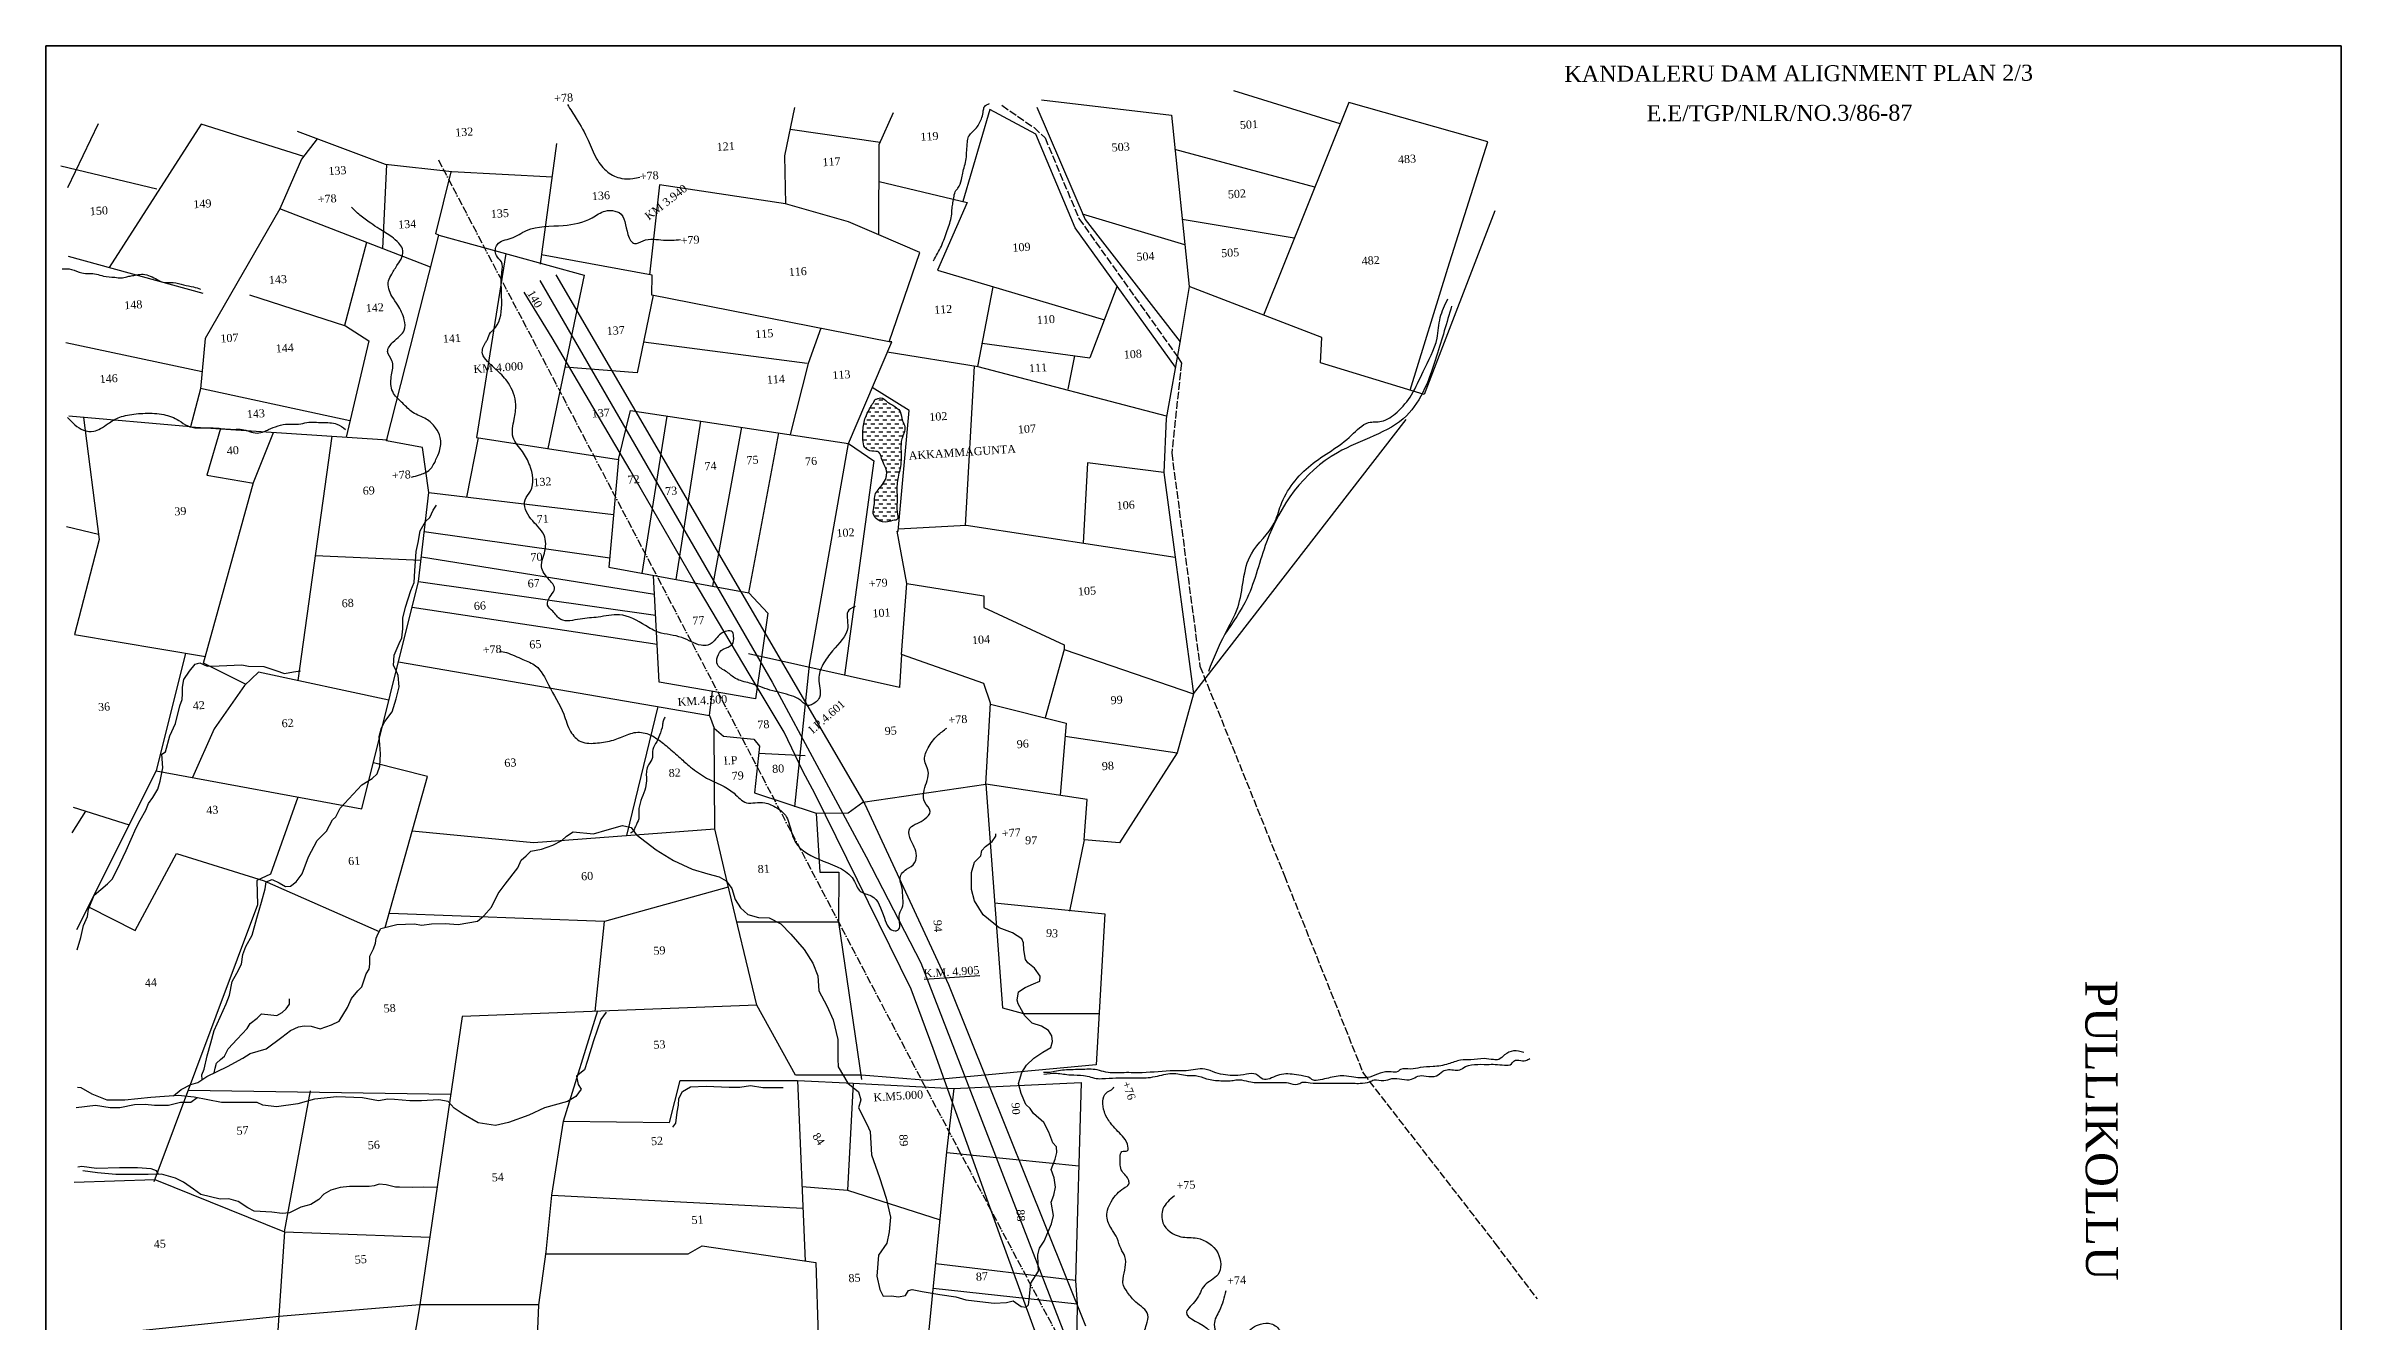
# Model space of a CAD drawing. Header units: millimetres. Extents: x 15 to 732, y 19 to 928.
# Drawn here: x 15 to 732, y 530 to 928 of the extents above; entities that cross this region are included whole.
import ezdxf

# ---------------------------------------------------------------- set-up
doc = ezdxf.new("R2010")
doc.units = ezdxf.units.MM
doc.header["$MEASUREMENT"] = 0
doc.linetypes.add('ACAD_ISO02W100', pattern=[15, 12, -3])
doc.linetypes.add('ACAD_ISO11W100', pattern=[33, 12, -3, 12, -3, 0, -3])
for name, color, linetype in [('CARTTRACK', 30, 'ACAD_ISO02W100'), ('contour', 31, 'Continuous'), ('NALA', 4, 'Continuous'), ('SURVEY_BND', 7, 'Continuous'), ('SURVEY_NO', 7, 'Continuous'), ('WATER_BODY', 4, 'Continuous')]:
    doc.layers.add(name, color=color, linetype=linetype)
doc.layers.add('ROAD', color=1, linetype='Continuous', lineweight=25)
doc.layers.add('VILL_UNIT_AREA', color=3, linetype='ACAD_ISO11W100', lineweight=25)
doc.styles.get("Standard").update_dxf_attribs({"font": 'times.ttf', "height": 1.3})

msp = doc.modelspace()

# ---------------------------------------------------------------- hatches: boundary and pattern name
at = {"layer": 'WATER_BODY', "ltscale": 0.2}
h = msp.add_hatch(dxfattribs=at)
h.set_pattern_fill('DASH', color=256, scale=10, style=0)
edge = h.paths.add_edge_path()
edge.add_spline(control_points=[(273.88, 817.55), (273.25, 816.59), (272.1, 814.82), (270.54, 811.66), (269.95, 808.28), (269.97, 805.19), (270.26, 802.35), (272.64, 801.23), (275.31, 801.61), (275.92, 798.3), (277.68, 795.96), (277.36, 792.54), (275.43, 790.24), (273.28, 787.75), (273.88, 784.59), (272.75, 781.96), (274.73, 779.55), (277.5, 779.03), (279.27, 779.87), (281.33, 779.98), (280.42, 782.98), (280.86, 785.83), (280.46, 790.01), (281.04, 793.69), (282.11, 797.71), (281.88, 801.35), (281.9, 805.51), (283.77, 808.53), (282.01, 811.18), (282.11, 814.06), (279.66, 815.69), (277.54, 816.75), (276.14, 818.37), (274.69, 817.94), (274.15, 817.68), (273.88, 817.55)], knot_values=[0, 0, 0, 0, 3.428724, 6.322668, 10.539441, 13.452804, 15.85535, 18.359196, 20.545137, 22.657596, 26.80545, 29.559489, 32.032949, 35.818798, 38.618056, 41.205584, 43.66534, 46.764924, 48.872378, 49.707347, 52.215554, 55.187183, 59.441091, 64.261879, 66.410759, 71.855791, 75.035022, 78.966082, 80.972717, 83.954953, 86.926861, 88.893014, 91.402629, 92.262107, 93.195982, 93.195982, 93.195982, 93.195982], degree=3, periodic=0)

# ---------------------------------------------------------------- linework, layer by layer
at = {"lineweight": 35, "ltscale": 0.2}
msp.add_lwpolyline([(14.8, 928.11), (731.79, 928.11), (731.79, 21.09), (14.8, 21.09)], close=True, dxfattribs=at)
at = {"layer": 'CARTTRACK', "ltscale": 0.2}
for p, q in [((313.44, 909.54), (323.47, 902.57)), ((323.47, 902.57), (326.91, 899.36)), ((326.91, 899.36), (337.49, 874.18)), ((337.49, 874.18), (368.42, 830.8)), ((369.53, 828.99), (366.49, 800.83)), ((368.42, 830.8), (369.53, 828.99)), ((366.49, 800.83), (375.28, 734.27)), ((375.28, 734.27), (401.68, 668.75)), ((401.68, 668.75), (426.35, 606.92)), ((426.35, 606.92), (467.44, 553.97)), ((467.44, 553.97), (480.62, 536.48))]:
    msp.add_line(p, q, dxfattribs=at)
at = {"layer": 'contour', "ltscale": 0.2}
msp.add_lwpolyline([(54.66, 599.96), (57.02, 601.98), (60.06, 603.47), (62.27, 604.18), (65.06, 606.01), (71.5, 609.16), (76.33, 611.73), (78.62, 613.15), (83.58, 614.65), (88.55, 618.29), (91.22, 620.37), (93.72, 621.49), (95.47, 621.87), (97.64, 621.7), (100.47, 620.95), (103.97, 622.16), (106.38, 623.32), (109.05, 627.53), (110.23, 630.41), (112.22, 632.79), (113.47, 633.99), (114.85, 638.05), (115.81, 639.51), (115.98, 641.17), (115.98, 643.63), (117.18, 645.87), (117.81, 647.64), (118.02, 649.22), (118.56, 650.72), (119.44, 652.22), (124.48, 653.55), (129.81, 653.71), (132.27, 653.3), (135.27, 653.71), (139.56, 653.8), (143.56, 653.51), (149.67, 654.56), (151.58, 656.19), (154.04, 658.89), (156.04, 663.22), (158.29, 666.13), (162.18, 671.25), (163.28, 673.65), (164.8, 675.01), (166.26, 676.42), (169.61, 677.1), (173.17, 678.3), (175.99, 679.82), (177.45, 681.12), (179.49, 682.43), (185.84, 681.87), (190.13, 683.08), (194.89, 684.49), (197.61, 683.81), (199.18, 681.61), (205.4, 676.86), (210.86, 673.49), (216.72, 670.78), (221.53, 669.32), (225.09, 668.43), (227.34, 667.12), (229.12, 664.72), (230.16, 661.38), (231.74, 658.77), (234.09, 656.63), (237.39, 655.69), (240.79, 655.59), (244.4, 653.71), (247.48, 650.52), (251.72, 645.72), (254.34, 641.45), (255.96, 637.48), (256.23, 632.78), (258.79, 628.08), (260.78, 623.77), (262.14, 617.6), (262.14, 611.49), (262.29, 608.99), (265.28, 603.95), (268.63, 601.18), (269.36, 598.72), (268.63, 596.21), (271.28, 591.09), (272.3, 588.78), (272.67, 581.5), (275.25, 574.49), (277.28, 567.94), (278.67, 562.03), (278.21, 557.42), (277.53, 553.94), (274.85, 550.2), (274.39, 543.61), (275.26, 539.42), (276.33, 537.39), (278.92, 537.45), (281.1, 537.14), (283.29, 537.6), (284.25, 539.17), (285.42, 539.42), (288.57, 538.81), (294.1, 537.9), (299.08, 537.19), (302.18, 536.23), (306.6, 535.72), (311.02, 535.16), (314.93, 535.37), (317.01, 535.87), (319.45, 534.15), (321.07, 533.95), (321.73, 534.6), (321.99, 536.33), (322.44, 541.4), (324.84, 545.18), (324.74, 547.31), (324.64, 550.25), (325.2, 552.38), (326.62, 554.57), (328.96, 559.94), (329.52, 562.56), (328.81, 566.77), (329.67, 568.9), (330.23, 571.38), (329.72, 574.38), (328.86, 576.91), (330.08, 580.15), (330.64, 582.28), (330.54, 584), (329.37, 585.32), (328.1, 588.62), (326.58, 591.61), (323.33, 594.4), (322.31, 596.05), (320.88, 597.22), (319.46, 600.67), (318.6, 603.87), (319.67, 607.31), (321.14, 609.6), (323.38, 611.76), (326.23, 613.64), (328.72, 615.06), (329.22, 616.98), (329.02, 618.71), (328, 620.38), (325.82, 621.7), (322.93, 622.67), (320.64, 624.95), (318.5, 628.74), (318.25, 629.85), (318.6, 632.49), (320.74, 633.81), (323.28, 634.98), (325.31, 635.84), (325.41, 637.41), (323.63, 639.9), (321.55, 641.57), (320.79, 642.53), (320.28, 645.63), (320.23, 647.79), (319.62, 649.06), (316.78, 650.89), (312.61, 652.46), (307.63, 656.52), (304.93, 660.96), (303.92, 664.41), (303.97, 669.79), (304.93, 673.03), (306.87, 674.94), (307.17, 676.66), (308.34, 677.93), (310.42, 679.5), (311.54, 681.12), (311.59, 681.89)], dxfattribs=at)
for points in [[(177.72, 909.8), (180.48, 905.37), (184.21, 898.63), (186.84, 892.86), (190.31, 888.69), (194.67, 886.7), (198.14, 886.64), (200.39, 887.09)], [(129.03, 793.35), (131.46, 794.02), (134.73, 795.7), (136.66, 798.8), (137.75, 801.49), (138.01, 805.68), (136.49, 808.78), (133.64, 811.46), (129.45, 813.56), (126.26, 816.41), (123.74, 819.01), (122.73, 821.19), (122.9, 825.86), (122.9, 829.71), (121.55, 832.56), (123.23, 835.5), (125.41, 837.51), (126.76, 839.27), (126.76, 842.46), (124.74, 847.07), (122.9, 849.84), (121.85, 854.66), (122.89, 856.8), (124.65, 859.79), (126.02, 862.04), (126.18, 864.72), (125.01, 866.44), (122.83, 868.43), (118.96, 870.9), (116.26, 872.72), (112.87, 875.19), (110.27, 877.72)], [(267.58, 752.89), (265.27, 751.22), (265.1, 749.48), (265.27, 746.35), (260.56, 739.09), (257.54, 734.75), (256.21, 730.28), (256.57, 727.39), (256.45, 724.49), (253.92, 722.2), (253.19, 721.96), (250.29, 723.77), (247.76, 724.98), (244.5, 725.94), (241, 726.79), (234.6, 728.96), (230.25, 730.4), (227.48, 732.45), (224.58, 734.75), (224.58, 737.16), (226.39, 739.57), (229.17, 741.02), (229.65, 743.67), (229.17, 745), (227.48, 745.24), (224.1, 742.83), (221.56, 740.78), (219.51, 740.78), (216.46, 741.85), (213.47, 743.19), (206.11, 744.88), (202.09, 746.93), (194, 750.31), (187.36, 749.59), (181.68, 748.98), (175.65, 748.86), (173.11, 751.4), (171.54, 753.33), (172.63, 756.46), (173.72, 758.39), (171.66, 761.65), (169.61, 765.87), (170.53, 769.57), (170.41, 775.24), (166.31, 780.31), (164.5, 786.22), (166.19, 788.99), (165.94, 797.07), (163.65, 801.3), (160.75, 805.76), (161.09, 811.41), (161.57, 815.99), (159.28, 822.75), (155.78, 826.61), (152.76, 829.5), (151.19, 831.91), (152.16, 835.41), (152.76, 836.38), (153.73, 838.55), (154.45, 839.27), (157.22, 857.29), (157.1, 860.66), (155.53, 862.59), (155.78, 865.97), (160.12, 868.02), (164.95, 870.43), (176.42, 872), (185.47, 874.41), (189.51, 876.48), (192.53, 876.48), (193.86, 875.99), (196.64, 869.12), (198.69, 866.35), (201.34, 867.19), (207.74, 867.43), (213.05, 867.55)], [(21.56, 811.96), (26.58, 808.01), (29.79, 807.68), (31.85, 808.51), (34.24, 810.07), (37.86, 812.04), (40.25, 812.7), (45.77, 813.28), (51.61, 812.87), (56.31, 811.06), (59.11, 809.33), (65.2, 808.75), (68.91, 808.59), (73.6, 808.26), (76.07, 808.26), (80.77, 807.11), (82.99, 807.6), (84.31, 808.18), (90.47, 809.91), (93.76, 809.91), (96.31, 810.4), (101.17, 810.4), (105.7, 809.91), (108.42, 808.26)], [(156.52, 738.97), (158.68, 738.5), (163.77, 736.34), (167.78, 734.37), (171.79, 728.4), (176.56, 719.21), (178.73, 713.81), (181.91, 710.7), (187.12, 710.25), (192.08, 711.14), (196.41, 712.8), (198.57, 713.49), (203.09, 712.99), (205.38, 711.78), (209.09, 708.96), (212.91, 705.59), (216.21, 702.73), (221.18, 699.3), (229.8, 694.51), (233.68, 691.58), (236.35, 691.58), (239.34, 691.58), (243.16, 689.93), (245.45, 688.15), (247.48, 683.26), (248.88, 679.38), (257.61, 673.34), (267.42, 666.96), (269.14, 663.97), (272.64, 662.45), (276.72, 655.48), (280.09, 651.54), (281.11, 651.92), (281.49, 654.14), (281.49, 656.81), (282.45, 659.36), (282.45, 662.6), (282.13, 665.65), (281.62, 667.68), (282.06, 669.31), (283.65, 670.77), (286.19, 672.8), (286.7, 675.79), (284.67, 680.75), (284.73, 683.61), (287.02, 685.13), (289.37, 686.53), (291.05, 688.86), (289.33, 691.72), (289.01, 694.77), (289.84, 697.82), (290.47, 700.81), (289.27, 705.13), (290.41, 708.76), (293.34, 712.57), (296.21, 714.91)], [(301.62, 465.23), (303.61, 466.23), (307.36, 465.73), (311.79, 464.98), (313.72, 464.92), (315.35, 466.04), (314.29, 467.91), (312.35, 470.03), (310.54, 471.97), (310.98, 472.9), (315.6, 472.9), (319.53, 474.4), (319.09, 476.21), (317.59, 478.14), (318.22, 480.14), (319.65, 480.57), (324.27, 480.57), (326.71, 480.95), (327.39, 483.07), (327.71, 484.81), (331.82, 484.75), (333.45, 481.32), (336.82, 478.89), (344.08, 480.22), (345.21, 482.03), (346.33, 484.9), (348.02, 488.7), (348.7, 491.95), (350.08, 493.32), (350.64, 495.94), (351.63, 500.29), (351.51, 504.4), (351.2, 508.45), (350.82, 512.2), (352.63, 515.63), (353.88, 517.93), (355.45, 521.85), (356.76, 524.03), (357.89, 526.34), (358.63, 528.46), (359.07, 531.51), (355.26, 535.51), (352.71, 538.5), (351.27, 541.55), (351.33, 542.8), (351.84, 549.72), (350.65, 552.15), (349.4, 555.52), (348.03, 557.89), (346.28, 561.69), (346.47, 564.25), (347.59, 566.87), (349.4, 569.36), (351.52, 571.11), (353.08, 572.36), (353.08, 573.48), (350.96, 576.41), (350.39, 578.32), (350.39, 580.75), (350.95, 582.56), (352.58, 582.74), (352.64, 584.86), (351.08, 587.36), (347.39, 591.48), (345.46, 594.97), (346.08, 600.93), (347.64, 601.87), (348.45, 602.74)], [(367.35, 568.71), (363.76, 564.62), (363.76, 560.28), (369.34, 555.95), (374.42, 555.45), (380.87, 550.87), (380.87, 544.06), (376.8, 540.77), (374.07, 536.07), (371.1, 532.35), (378.41, 526.53), (379.05, 512.85), (382.64, 507.03), (382.27, 501.7), (383.26, 495.38), (384.13, 489.69), (384.13, 485.35), (384.75, 481.76), (388.32, 478.91), (390.2, 477.67), (390.58, 474.08), (389.34, 472.72), (386.24, 472.1)], [(383.42, 539.07), (381.42, 532.9), (379.76, 528.47), (382.29, 524.04), (385.94, 524.64), (389.33, 525.6), (391.77, 527.51), (394.2, 528.64), (397.51, 528.73), (400.38, 526.38), (399.86, 521.34), (395.6, 517.34), (392.99, 513.17), (393.17, 510.78), (396.39, 505.48), (399, 501.04), (403, 497.57), (405.7, 495.92), (409.26, 495.65), (411.26, 497.22), (413.35, 498.35), (414.66, 499.83), (416.31, 503.13), (417.27, 504.17), (419.35, 502.61), (419.88, 495.39), (416.92, 492.26), (414.57, 490.35), (417.54, 486.32), (421.55, 482.49), (426.24, 481.8), (429.46, 481.89), (431.55, 482.58), (434.84, 483.81), (437.64, 484.58), (441.99, 484.75), (443.9, 481.02), (438.08, 475.54), (436.37, 473.07), (436.45, 470.2), (437.76, 466.46), (432.99, 461.67), (430.8, 460.2), (428.71, 456.03), (422.88, 450.9), (419.75, 451.16), (417.57, 450.21), (413.9, 449.47), (411.9, 447.38), (405.81, 442.08), (398.5, 437.04), (396.07, 435.73), (393.8, 434.69), (391.19, 431.91), (388.85, 429.82), (385.97, 428.35), (384.58, 427.04), (384.46, 427.44), (382.98, 424.4), (381.15, 420.83), (378.63, 419.01), (374.46, 416.4), (371.06, 415.36), (367.76, 415.01), (363.23, 414.57), (361.49, 414.4), (359.49, 414.66), (358.8, 414.66)]]:
    msp.add_spline(points, degree=3, dxfattribs=at)
at = {"layer": 'NALA', "ltscale": 0.2}
for points in [[(63.67, 605.1), (63.53, 606.53), (64.21, 608.26), (65.14, 612.46), (66.32, 616.54), (67.37, 620.38), (71.15, 628.71), (72.2, 631.43), (73, 635.69), (74.43, 638.29), (75.91, 641.14), (76.35, 644.1), (77.28, 646.68), (79.2, 650.21), (80.69, 655.53), (82.11, 660.54), (83.35, 664.62), (83.66, 666.9), (85.52, 667.57), (87.69, 666.52), (89.61, 665.4), (91.22, 665.53), (93.02, 666.83), (94.81, 669.36), (96.85, 674.62), (99.59, 679.72), (102.5, 682.69), (104.36, 686.21), (105.41, 687.2), (106.71, 689.86), (109.44, 692.83), (113.46, 697.16), (116.76, 699.11), (118.25, 700.59), (119.17, 703.01), (119.36, 706.84), (119.17, 709.81), (118.86, 712.28), (119.67, 715), (120.66, 716.92), (122.96, 719.99), (124.19, 724.07), (125.18, 727.84), (124.81, 731.36), (124.13, 733.07), (123.39, 734.43), (123.63, 737.65), (125.18, 741.36), (125.99, 743.15), (126.3, 745.93), (126.3, 749.27), (127.16, 752.73), (128.84, 757.93), (129.83, 760.45), (130.08, 764.03), (130.45, 770.09), (131.07, 772.94), (131.69, 776.54), (133.36, 779.51), (134.79, 780.75), (135.78, 782.97), (136.77, 784.52)], [(24.54, 645.61), (25.73, 649.46), (26.5, 653.25), (27.78, 656.03), (28.13, 658.29), (29.84, 662.69), (34.07, 666.26), (35.48, 667.72), (37.02, 670.7), (39.84, 676.6), (43.02, 683.73), (44.25, 686.12), (46.03, 689.26), (46.85, 691.38), (48.22, 693.22), (49.72, 695.81), (50.54, 698.34), (51.29, 702.5), (51.02, 706.74), (52.18, 707.49), (53.55, 712.52), (55.26, 716.35), (56.63, 721.81), (57.38, 723.79), (57.45, 725.63), (57.45, 727.68), (57.86, 730.07), (59.63, 732.73), (61.41, 734.92), (62.92, 735.33), (65.17, 734.3), (68.93, 734.37), (75.97, 734.64), (78.09, 734.3), (82.88, 734.17), (86.64, 732.87), (89.3, 731.98), (92.11, 732.46), (94.29, 732.8)], [(189.83, 626.09), (188.14, 623.86), (185.84, 617.17), (183.95, 611.03), (183.07, 608.13), (180.57, 606.1), (181.11, 603.47), (182.06, 602.05), (180.36, 599.73), (177.79, 598.17), (170.55, 596.22), (165.62, 593.92), (159.33, 591.62), (155.28, 590.68), (149.8, 591.56), (145.13, 594.26), (142.36, 596.08), (140.47, 598.24), (137.5, 598.71), (132.12, 598.44), (128.46, 598.38), (123.66, 598.85), (121.57, 598.92), (118.73, 598.38), (113.73, 599.32), (105.68, 599.66), (98.72, 598.92), (93.51, 597.5), (86.85, 596.55), (82.52, 597.09), (80.76, 597.9), (69.68, 597.9), (61.16, 599.59), (56.07, 600.06), (47.55, 599.46), (39.44, 598.58), (33.96, 598.58), (29.3, 600.47), (25.85, 602.43), (24.63, 602.56)], [(67.39, 607.15), (67.65, 608.6), (68.13, 610.14), (69.36, 611.37), (70.55, 612.38), (71.74, 614.67), (74.6, 617.66), (77.69, 621.03), (78.57, 622.61), (80.77, 624.28), (82.18, 625.6), (85.09, 625.25), (86.98, 625.03), (88.56, 626.04), (89.84, 627.14), (90.9, 628.63), (90.9, 630.3)], [(210.66, 590.22), (211.55, 591.46), (212.02, 594.83), (212.44, 597.08), (212.55, 599.1), (213.62, 601.34), (216.17, 602.76), (221.03, 603), (228.26, 602.71), (231.57, 602.71), (234.89, 603.24), (238.8, 602.53), (242.95, 602.53), (245.14, 602.53)], [(24.23, 596.35), (30.31, 597.03), (34.91, 596.28), (37.88, 596.35), (42.48, 597.3), (45.79, 597.36), (48.77, 597.09), (53.09, 597.09), (56.81, 598.04), (60.13, 598.04), (62.06, 599.41)], [(49.93, 575.48), (49.37, 576.49), (47.69, 577.17), (43.4, 577.51), (37.83, 577.47), (30.66, 577.3), (25.99, 577.86), (24.83, 577.64)], [(137.27, 571.35), (132.65, 571.46), (129.26, 571.29), (125.26, 571.38), (123.97, 571.42), (121.06, 572.19), (118.96, 572.41), (117.33, 571.89), (115.82, 571.64), (113.51, 571.64), (111.23, 571.64), (109.65, 571.64), (106.73, 571.29), (103.77, 570.48), (101.58, 569.24), (100.08, 567.61), (97.61, 566.05), (94.44, 565.15), (90.92, 563.35), (88.56, 563.22), (85.34, 563.57), (79.9, 563.91), (77.88, 564.98), (74.83, 566.95), (71.96, 567.76), (69.21, 567.64), (63.22, 569.12), (60.91, 570.79), (57.82, 573.02), (55.33, 574.21), (50.95, 575.5), (46.79, 575.41), (40.02, 575.37), (36.67, 575.41), (30.96, 575.93), (26.33, 576.49)]]:
    msp.add_lwpolyline(points, dxfattribs=at)
for points in [[(292.06, 860.95), (294.53, 865.57), (296.36, 870.41), (297.69, 874.96), (297.89, 877.33), (298.14, 879.08), (298.48, 881.11), (299.08, 882.88), (299.72, 883.67), (300.81, 886.34), (301.2, 888.36), (302.29, 892.84), (302.44, 895.4), (302.69, 898.02), (303.03, 899.75), (303.87, 900.84), (305.5, 902.52), (307.19, 905.71), (307.64, 907.78), (307.98, 909.11), (309.61, 910.1)], [(19.92, 858.46), (22.8, 858.27), (25.99, 857.18), (30.59, 856.8), (32.77, 856.16), (36.35, 855.78), (38.33, 855.59), (40.05, 855.97), (41.46, 856.23), (43.13, 856.54), (45.17, 856.74), (49.57, 855.08), (51.48, 854.25), (54.56, 854.18), (57.82, 853.42), (60.95, 852.78), (63.06, 852.08)], [(378.04, 732.73), (383.16, 744.37), (387.1, 752.59), (391.39, 769.41), (398.52, 778.96), (400.53, 784.49), (409.95, 797.12), (422.7, 806.43), (427.98, 810.37), (432.01, 810.79), (436.87, 813.63), (441.4, 819.08), (445.03, 826.34), (449.39, 836.73), (450.4, 843.18), (452.75, 849.05)], [(453.92, 846.79), (449.22, 831.12), (439.83, 812.51), (418.27, 800.97), (396.1, 773.05), (390.03, 755.54), (383.08, 744.22)], [(208.16, 718.31), (207.59, 717.06), (207.41, 715.79), (206.51, 712.69), (205.62, 710.63), (204.4, 708.23), (204.26, 705.69), (203.08, 703.44), (202.42, 701.51), (202.37, 699.7), (202.37, 698.38), (201.88, 695.48), (200, 688.96), (200, 686.53), (198.97, 684.19), (198.33, 682.79), (197.42, 682.04)], [(476.47, 613.49), (473.26, 613.99), (470.49, 612.76), (468.64, 611.34), (466.98, 611.28), (464.14, 611.59), (459.95, 611.22), (456.68, 611.09), (452.86, 609.92), (448.12, 609.12), (444.11, 608.82), (441.09, 608.32), (438.01, 608.2), (437.12, 607.57), (435.09, 607.45), (431.58, 607.08), (428.37, 605.84), (423.38, 605.78), (420.3, 606.21), (415.43, 605.54), (412.9, 604.98), (410.5, 604.98), (409.7, 605.54), (407.73, 606.15), (404.74, 606.64), (399.5, 606.33), (394.94, 605.16), (392.79, 606.7), (389.83, 606.7), (386.25, 606.33), (380.3, 607.2), (376.79, 608.31), (371, 607.82), (367.3, 607.76), (357.28, 607.2), (351.67, 607.2), (345.88, 607.38), (343.23, 608.06), (337.99, 608.18), (334.91, 608.12), (329.92, 607.57), (328.01, 607.26), (326.47, 607.26)], [(326.53, 606.77), (330.48, 607.01), (334.85, 606.52), (338.98, 606.34), (343.48, 605.35), (345.82, 605.41), (354.45, 605.6), (359.13, 605.66), (362.09, 606.15), (367.16, 606.96), (371.97, 606.28), (373.88, 606.28), (377.39, 605.3), (381.83, 604.68), (384.79, 604.68), (386.51, 604.93), (388.3, 604.93), (391.2, 604.31), (393.28, 604.12), (396.67, 604.12), (400.67, 604.12), (402.89, 604.06), (405.79, 603.57), (407.2, 604.19), (409.79, 604), (413.18, 603.94), (420.58, 603.88), (423.23, 603.88), (425.38, 603.88), (428.33, 604.37), (429.7, 604.93), (432.72, 604.74), (435.25, 605.36), (441.43, 605.17), (443.4, 606.1), (445.93, 606.16), (449.2, 606.22), (451.17, 607.64), (452.96, 608.19), (456.9, 608.25), (457.46, 608.62), (465.06, 609.8), (467.53, 609.8), (470.43, 609.55), (472.64, 609.99), (473.63, 611.03), (474.93, 611.09), (477.14, 611.03), (478.31, 611.65)]]:
    msp.add_spline(points, degree=3, dxfattribs=at)
at = {"layer": 'ROAD', "ltscale": 0.2}
for p, q in [((169.1, 854.75), (241.72, 729.3)), ((174.06, 856.52), (270.65, 691.1)), ((172.91, 836.85), (164.16, 851.12)), ((197.36, 795.51), (172.91, 836.85)), ((216.99, 761.29), (197.36, 795.51)), ((234.49, 731.89), (216.99, 761.29)), ((245.47, 713.64), (234.49, 731.89)), ((241.72, 729.3), (271, 674.7)), ((251.4, 701.22), (245.47, 713.64)), ((254.99, 694.47), (251.4, 701.22)), ((285.15, 633.26), (254.99, 694.47)), ((270.65, 691.1), (296.72, 634.72)), ((271, 674.7), (288.08, 641.5)), ((288.08, 641.5), (332.49, 526.85)), ((292, 614.72), (285.15, 633.26)), ((296.72, 634.72), (339.53, 528.1)), ((313.19, 555.42), (292, 614.72)), ((336.72, 491.06), (313.19, 555.42))]:
    msp.add_line(p, q, dxfattribs=at)
at = {"layer": 'SURVEY_BND', "ltscale": 0.2}
for p, q in [((325.83, 911.26), (366.41, 906.44)), ((419.14, 903.72), (385.9, 914.08)), ((31.16, 903.73), (21.59, 883.8)), ((63.28, 903.61), (34.54, 858.9)), ((95.33, 893.56), (63.28, 903.61)), ((248.68, 908.9), (245.55, 893.76)), ((275.09, 897.29), (279.55, 907.32)), ((309.67, 908.19), (301.27, 879.46)), ((324.03, 900.57), (309.67, 908.19)), ((324.37, 908.96), (339.47, 873.86)), ((366.41, 906.44), (371.89, 852.89)), ((421.86, 910.47), (395.11, 843.98)), ((465.22, 898.11), (421.86, 910.47)), ((120.86, 891.09), (93.4, 901.32)), ((99.58, 899.02), (94.68, 892.72)), ((169.28, 859.9), (174.46, 897.57)), ((247.26, 902.04), (275.4, 897.98)), ((275.02, 869.09), (275.09, 897.29)), ((336.29, 871.23), (324.03, 900.57)), ((452.73, 858.67), (465.22, 898.11)), ((49.44, 883.35), (19.5, 890.48)), ((94.68, 892.72), (87.88, 877.14)), ((121.23, 891.05), (119.96, 864.78)), ((141.58, 888.74), (120.86, 891.09)), ((245.55, 893.76), (245.8, 878.78)), ((411.18, 883.91), (367.51, 895.73)), ((136.59, 869.41), (141.45, 888.76)), ((173.02, 887.13), (141.58, 888.74)), ((206.46, 884.69), (203.33, 856.56)), ((245.8, 878.78), (206.46, 884.69)), ((275.06, 885.76), (302.57, 879.15)), ((87.88, 877.14), (64.55, 836.63)), ((134.96, 858.95), (87.91, 877.21)), ((265.5, 873.15), (245.8, 878.78)), ((302.57, 879.15), (293.33, 858.03)), ((370.55, 865.93), (338.67, 875.52)), ((467.47, 876.58), (445.36, 819.19)), ((121.15, 804.72), (137.51, 868.97)), ((137.51, 868.97), (136.59, 869.41)), ((137.51, 868.97), (182.94, 856.42)), ((275.02, 869.09), (265.5, 873.15)), ((287.76, 863.52), (275.02, 869.09)), ((367.65, 827.68), (336.29, 871.23)), ((339.47, 873.86), (369.08, 835.66)), ((404.78, 868.01), (369.74, 873.9)), ((21.72, 862.41), (63.87, 850.85)), ((115, 866.7), (108.1, 840.68)), ((158.48, 863.18), (149.32, 805.69)), ((204.19, 856.47), (169.67, 862.79)), ((278.22, 835.67), (287.76, 863.52)), ((182.94, 856.42), (171.59, 802.27)), ((204.09, 850.25), (204.19, 856.47)), ((293.33, 858.03), (345.45, 842.45)), ((441.03, 820.51), (452.73, 858.67)), ((78.37, 850.27), (108.42, 840.57)), ((204.54, 850.16), (199.48, 825.98)), ((278.22, 835.67), (204.09, 850.25)), ((310.64, 852.85), (305.85, 827.86)), ((349.36, 852.81), (340.96, 830.57)), ((371.89, 852.89), (369.04, 835.4)), ((413.41, 836.96), (371.89, 852.89)), ((108.42, 840.57), (115.73, 835.92)), ((256.84, 839.88), (252.92, 828.8)), ((21.06, 835.39), (63.63, 826.39)), ((64.55, 836.63), (63.14, 820.89)), ((115.73, 835.92), (108.59, 805.86)), ((252.56, 828.8), (201.48, 835.54)), ((265.57, 803.88), (279.03, 835.67)), ((306.02, 827.84), (277.62, 832.34)), ((279.03, 835.67), (278.22, 835.67)), ((307.25, 835.19), (340.96, 830.57)), ((369.04, 835.4), (364.79, 811.69)), ((412.94, 829.07), (413.41, 836.96)), ((199.48, 825.98), (176.92, 827.69)), ((252.92, 828.8), (247.33, 806.63)), ((304.8, 828.03), (301.95, 778.26)), ((364.91, 812.35), (306.02, 827.84)), ((334.14, 820.85), (336.22, 831.22)), ((445.36, 819.19), (412.94, 829.07)), ((63.14, 820.89), (59.99, 809.02)), ((109.79, 810.92), (63.15, 821.04)), ((284.47, 814.11), (272.95, 821.32)), ((59.99, 809.02), (22.01, 812.38)), ((26.54, 811.98), (31.48, 773.81)), ((193.64, 798.88), (197.4, 814.15)), ((197.4, 814.15), (265.57, 803.88)), ((201.04, 763.26), (208.84, 812.42)), ((211.69, 761.31), (219.43, 810.83)), ((281.02, 776.49), (284.47, 814.11)), ((364.79, 811.69), (364.05, 794.73)), ((373.28, 725.56), (439.7, 811.33)), ((59.99, 809.02), (121.54, 805.01)), ((69.36, 808.55), (65.1, 793.94)), ((79.68, 791.7), (85.95, 807.33)), ((104.13, 806.15), (93.51, 729.74)), ((132.47, 802.58), (121.15, 804.72)), ((149.88, 805.6), (146.2, 787.11)), ((149.32, 805.69), (193.64, 798.88)), ((232.08, 808.92), (223.05, 759.22)), ((234.39, 757.13), (243.76, 807.17)), ((253.33, 734.52), (265.57, 803.88)), ((265.57, 803.88), (273.46, 798.4)), ((134.4, 788.51), (132.47, 802.58)), ((193.64, 798.88), (190.68, 765.17)), ((273.46, 798.4), (264.29, 731.44)), ((340.14, 797.78), (338.84, 772.69)), ((364.05, 794.73), (340.14, 797.78)), ((64, 735.18), (79.68, 791.7)), ((65.1, 793.94), (79.62, 791.48)), ((364.05, 794.73), (367.61, 768.28)), ((131.21, 760.67), (134.4, 788.51)), ((134.4, 788.51), (192.13, 781.66)), ((31.28, 775.37), (21.2, 777.81)), ((190.94, 768.05), (132.99, 776.2)), ((283.77, 760.12), (280.69, 776.49)), ((280.69, 776.49), (281.02, 776.49)), ((281.09, 777.2), (302.29, 778.28)), ((302.29, 778.28), (367.61, 768.28)), ((31.48, 773.81), (23.71, 744.2)), ((98.94, 768.82), (131.98, 767.43)), ((132.1, 768.43), (204.91, 756.73)), ((367.61, 768.28), (373.28, 725.56)), ((113.52, 689.68), (131.21, 760.67)), ((131.21, 760.67), (205.26, 750.21)), ((190.68, 765.17), (234.39, 757.13)), ((206.38, 729.28), (204.59, 762.61)), ((282.12, 737.92), (283.77, 760.12)), ((283.77, 760.12), (307.8, 756.2)), ((234.39, 757.13), (240.37, 750.87)), ((307.8, 756.2), (307.8, 752.64)), ((129.23, 752.72), (205.75, 741.13)), ((240.37, 750.87), (236.47, 724.08)), ((307.8, 752.64), (332.87, 740.89)), ((23.71, 744.2), (64.69, 737.26)), ((332.87, 739.49), (326.99, 718.1)), ((332.87, 740.89), (332.87, 739.49)), ((332.87, 739.49), (373.28, 725.56)), ((58.46, 738.31), (49.2, 701.52)), ((77.33, 728.52), (64, 735.18)), ((81.26, 732.37), (76.8, 728.24)), ((121.98, 723.63), (81.26, 732.37)), ((124.96, 735.61), (222.13, 718.82)), ((281.46, 727.56), (234.31, 738.13)), ((248.71, 690.26), (253.33, 734.52)), ((282.12, 737.92), (281.46, 727.56)), ((307.82, 728.88), (282.12, 737.92)), ((76.8, 728.24), (67.39, 714.68)), ((236.47, 724.08), (206.38, 729.28)), ((222.13, 718.82), (222.99, 726.41)), ((309.93, 722.73), (307.82, 728.88)), ((373.28, 725.56), (368.15, 707.2)), ((205.97, 721.61), (196.14, 681.36)), ((222.13, 718.82), (223.56, 714.83)), ((308.4, 697.35), (309.93, 722.73)), ((309.91, 722.36), (333.55, 716.46)), ((67.39, 714.68), (60.59, 699.42)), ((223.66, 698.07), (223.56, 714.83)), ((223.56, 714.83), (226.45, 712.37)), ((226.45, 712.37), (235.94, 711.48)), ((235.94, 711.48), (237.69, 709.3)), ((333.55, 716.46), (331.69, 693.85)), ((333.21, 712.33), (368.15, 707.2)), ((134.03, 699.82), (117.09, 704)), ((237.69, 709.3), (236.15, 694.67)), ((237.46, 707.06), (251.99, 706.3)), ((368.15, 707.2), (350.15, 679.07)), ((49.2, 701.52), (24.41, 651.82)), ((49.2, 701.52), (113.52, 689.68)), ((120.74, 652.56), (134.03, 699.82)), ((223.73, 683.46), (223.66, 698.07)), ((269.97, 691.79), (308.4, 697.35)), ((340.08, 692.59), (308.4, 697.35)), ((308.4, 697.35), (313.61, 627.42)), ((23.04, 682.21), (27.29, 688.93)), ((23.37, 690.18), (40.78, 684.64)), ((93.53, 693.36), (84.94, 669.27)), ((236.15, 694.67), (255.44, 688.35)), ((255.44, 688.35), (265.44, 688.43)), ((255.44, 688.35), (256.53, 669.88)), ((265.44, 688.43), (269.97, 691.79)), ((339.14, 679.94), (340.08, 692.59)), ((129.23, 682.77), (167.12, 679.14)), ((167.12, 679.14), (223.73, 683.46)), ((227.57, 666.81), (223.73, 683.46)), ((42.68, 651.59), (55.56, 675.71)), ((55.56, 675.71), (82.98, 667.12)), ((339.14, 679.94), (334.6, 657.7)), ((350.15, 679.07), (339.14, 679.94)), ((84.94, 669.27), (80.7, 667.26)), ((80.7, 667.26), (80.94, 659.69)), ((82.98, 667.12), (118.9, 651.29)), ((236.92, 628.35), (227.57, 666.81)), ((256.53, 669.88), (262.52, 669.88)), ((262.52, 669.88), (262.45, 654.22)), ((80.94, 659.69), (48.56, 573.09)), ((227.95, 665.23), (189.31, 654.48)), ((311.16, 660.26), (345.57, 656.88)), ((28.37, 658.92), (42.68, 651.59)), ((189.31, 654.48), (122.15, 656.95)), ((186.36, 626.36), (189.31, 654.48)), ((262.45, 654.22), (230.63, 654.22)), ((262.45, 654.22), (269.56, 605.09)), ((345.57, 656.88), (342.93, 609.68)), ((144.89, 624.72), (131.63, 534.61)), ((236.92, 628.35), (144.89, 624.72)), ((176.47, 592.05), (187.19, 626.59)), ((248.96, 606.39), (236.92, 628.35)), ((313.61, 627.42), (320.23, 625.67)), ((320.23, 625.67), (343.82, 625.67)), ((342.93, 609.68), (290.22, 604.73)), ((209.65, 591.64), (212.9, 604.73)), ((212.9, 604.73), (249.59, 604.74)), ((269.62, 606.39), (248.96, 606.39)), ((249.59, 604.74), (266.98, 603.95)), ((249.59, 604.74), (252, 548.32)), ((266.98, 603.95), (265.23, 570.47)), ((266.98, 603.95), (298.37, 602.28)), ((290.22, 604.73), (269.62, 606.39)), ((296.29, 582.47), (298.49, 602.29)), ((298.37, 602.28), (338.25, 604.13)), ((338.25, 604.13), (336.45, 542.23)), ((59.27, 601.72), (141.33, 600.52)), ((89.36, 557.46), (97.48, 601.52)), ((172.82, 568.94), (176.47, 592.05)), ((176.47, 592.05), (209.65, 591.64)), ((290.06, 520.55), (296.29, 582.47)), ((296.27, 582.29), (337.49, 578.12)), ((23.6, 572.94), (48.85, 573.85)), ((48.85, 573.85), (89.36, 557.46)), ((171.05, 551.2), (172.82, 568.94)), ((172.82, 568.94), (251.3, 564.86)), ((251.01, 571.62), (265.23, 570.47)), ((265.23, 570.47), (294.15, 561.17)), ((89.36, 557.46), (81.18, 437.89)), ((89.36, 557.46), (134.75, 555.83)), ((215.42, 550.58), (219.78, 553.12)), ((219.78, 553.12), (255.28, 547.83)), ((168.79, 534.6), (171.05, 551.2)), ((170.97, 550.58), (215.42, 550.58)), ((255.28, 547.83), (256.01, 524.93)), ((336.45, 542.23), (292.76, 547.42)), ((336.98, 534.83), (291.99, 539.73)), ((336.45, 542.23), (336.98, 534.83)), ((87.65, 531.01), (31.95, 525.25)), ((131.63, 534.61), (87.65, 531.01)), ((131.63, 534.61), (119.77, 464.73)), ((168.79, 534.6), (131.63, 534.61)), ((167.59, 504.76), (168.79, 534.6)), ((336.98, 534.83), (336.64, 511.53))]:
    msp.add_line(p, q, dxfattribs=at)
at = {"layer": 'VILL_UNIT_AREA', "ltscale": 0.2}
for p, q in [((137.42, 892.46), (288.55, 604.49)), ((288.55, 604.49), (334.68, 517.93))]:
    msp.add_line(p, q, dxfattribs=at)
at = {"layer": 'WATER_BODY', "ltscale": 0.2}
msp.add_spline([(273.88, 817.55), (272.07, 814.63), (270.84, 812.01), (270.03, 807.87), (270.03, 804.96), (270.61, 802.63), (272.83, 801.46), (274.98, 801.11), (275.86, 799.19), (277.38, 795.33), (277.09, 792.59), (275.69, 790.55), (273.71, 787.33), (273.59, 784.53), (273.24, 781.97), (274.7, 779.99), (277.73, 779.34), (279.77, 779.87), (280.59, 780.04), (280.71, 782.55), (280.71, 785.52), (280.65, 789.77), (281.29, 794.55), (281.76, 796.65), (281.91, 802.09), (282.19, 805.26), (283.12, 809.08), (282.37, 810.94), (281.63, 813.83), (279.39, 815.78), (277.71, 816.81), (275.57, 818.11), (274.73, 817.93), (273.88, 817.55)], degree=3, dxfattribs=at)

# ---------------------------------------------------------------- texts
at = {"layer": 'SURVEY_NO'}
for s, height, rotation, p in [('KANDALERU DAM ALIGNMENT PLAN 2/3', 5, 0.14295, (489.13, 916.86)), ('+78', 2.5, 3.71612, (173.66, 910.43)), ('501', 2.5, 3.71612, (387.87, 902.1)), ('E.E/TGP/NLR/NO.3/86-87', 5, 0.14295, (514.82, 904.54)), ('132', 2.5, 3.71612, (142.73, 899.77)), ('121', 2.5, 3.71612, (224.42, 895.25)), ('119', 2.5, 3.71612, (288.06, 898.4)), ('503', 2.5, 3.71612, (347.8, 895.09)), ('133', 2.5, 3.71612, (103.13, 887.71)), ('117', 2.5, 3.71612, (257.47, 890.47)), ('483', 2.5, 3.71612, (437.24, 891.32)), ('136', 2.5, 3.71612, (185.44, 879.88)), ('+78', 2.5, 3.71612, (200.39, 886.08)), ('KM 3.940', 2.5, 37.85937, (203.13, 873.51)), ('502', 2.5, 3.71612, (384.11, 880.44)), ('150', 2.5, 3.71612, (28.61, 875.15)), ('149', 2.5, 3.71612, (60.94, 877.34)), ('+78', 2.5, 3.71612, (99.79, 878.89)), ('135', 2.5, 3.71612, (153.87, 874.31)), ('134', 2.5, 3.71612, (124.91, 871)), ('+79', 2.5, 3.71612, (213.17, 865.98)), ('109', 2.5, 3.71612, (316.81, 863.78)), ('504', 2.5, 3.71612, (355.54, 860.9)), ('505', 2.5, 3.71612, (382, 862.05)), ('482', 2.5, 3.71612, (425.89, 859.63)), ('143', 2.5, 3.71612, (84.53, 853.69)), ('116', 2.5, 3.71612, (246.92, 856.15)), ('148', 2.5, 3.71612, (39.36, 845.78)), ('142', 2.5, 3.71612, (114.8, 844.86)), ('140', 2.5, 300.30117, (165.05, 850.83)), ('112', 2.5, 3.71612, (292.35, 844.36)), ('137', 2.5, 3.71612, (190.06, 837.74)), ('115', 2.5, 3.71612, (236.47, 836.76)), ('110', 2.5, 3.71612, (324.44, 841.17)), ('107', 2.5, 3.71612, (69.39, 835.38)), ('144', 2.5, 3.71612, (86.67, 832.27)), ('141', 2.5, 3.71612, (138.87, 835.27)), ('108', 2.5, 3.71612, (351.59, 830.35)), ('146', 2.5, 3.71612, (31.66, 822.7)), ('KM 4.000', 2.5, 3.71612, (148.44, 825.86)), ('114', 2.5, 3.71612, (240.07, 822.5)), ('113', 2.5, 3.71612, (260.55, 823.92)), ('111', 2.5, 3.71612, (321.97, 826.1)), ('143', 2.5, 3.71612, (77.64, 811.74)), ('137', 2.5, 3.71612, (185.38, 811.93)), ('102', 2.5, 3.71612, (290.84, 810.86)), ('40', 2.5, 3.71612, (71.39, 800.33)), ('AKKAMMAGUNTA', 2.5, 3.71612, (284.41, 798.8)), ('107', 2.5, 3.71612, (318.51, 806.97)), ('74', 2.5, 3.71612, (220.61, 795.45)), ('75', 2.5, 3.71612, (233.71, 797.33)), ('76', 2.5, 3.71612, (252.03, 796.96)), ('69', 2.5, 3.71612, (113.85, 787.77)), ('+78', 2.5, 3.71612, (122.97, 792.6)), ('132', 2.5, 3.71612, (167.15, 790.43)), ('72', 2.5, 3.71612, (196.59, 791.26)), ('73', 2.5, 3.71612, (208.32, 787.7)), ('39', 2.5, 3.71612, (55, 781.34)), ('71', 2.5, 3.71612, (168.19, 778.87)), ('106', 2.5, 3.71612, (349.37, 783.15)), ('102', 2.5, 3.71612, (261.84, 774.53)), ('70', 2.5, 3.71612, (166.24, 767)), ('67', 2.5, 3.71612, (165.36, 758.79)), ('+79', 2.5, 3.71612, (271.94, 758.79)), ('68', 2.5, 3.71612, (107.28, 752.61)), ('66', 2.5, 3.71612, (148.56, 751.77)), ('105', 2.5, 3.71612, (337.27, 756.33)), ('77', 2.5, 3.71612, (216.81, 747.19)), ('101', 2.5, 3.71612, (273.08, 749.48)), ('+78', 2.5, 3.71612, (151.34, 738.05)), ('65', 2.5, 3.71612, (165.89, 739.73)), ('104', 2.5, 3.71612, (304.17, 741.11)), ('KM.4.500', 2.5, 3.71612, (212.22, 721.78)), ('99', 2.5, 3.71612, (347.49, 722.33)), ('36', 2.5, 3.71612, (31.17, 720.19)), ('42', 2.5, 3.71612, (60.78, 720.65)), ('62', 2.5, 3.71612, (88.51, 715.11)), ('78', 2.5, 3.71612, (237.13, 714.69)), ('I.P.4.601', 2.5, 41.38587, (254.39, 712.97)), ('+78', 2.5, 3.71612, (296.82, 716.15)), ('95', 2.5, 3.71612, (276.9, 712.72)), ('96', 2.5, 3.71612, (318.15, 708.6)), ('63', 2.5, 3.71612, (158.08, 702.72)), ('I.P', 2.5, 3.71612, (226.62, 703.43)), ('80', 2.5, 3.71612, (241.75, 700.85)), ('98', 2.5, 3.71612, (344.74, 701.73)), ('82', 2.5, 3.71612, (209.42, 699.56)), ('79', 2.5, 3.71612, (229.11, 698.67)), ('43', 2.5, 3.71612, (64.97, 687.96)), ('+77', 2.5, 3.71612, (313.51, 680.72)), ('61', 2.5, 3.71612, (109.3, 672.05)), ('97', 2.5, 359.56183, (320.69, 678.6)), ('60', 2.5, 3.71612, (182.07, 667.29)), ('81', 2.5, 3.71612, (237.23, 669.56)), ('94', 2.5, 273.71612, (292.08, 654.88)), ('59', 2.5, 3.71612, (204.66, 644.02)), ('93', 2.5, 356.18086, (327.15, 649.67)), ('%%UK.M. 4.905', 2.5, 3.71612, (289.11, 636.93)), ('44', 2.5, 3.71612, (45.79, 634.03)), ('PULLIKOLLU', 10, 270.14295, (651.87, 636.1)), ('58', 2.5, 3.71612, (120.38, 626)), ('53', 2.5, 3.71612, (204.66, 614.63)), ('+76', 2.5, 290.35636, (350.93, 603.95)), ('K.M5.000', 2.5, 3.71612, (273.41, 598.19)), ('90', 2.5, 273.71612, (316.45, 597.77)), ('57', 2.5, 3.71612, (74.43, 587.79)), ('84', 2.5, 303.91174, (254.1, 587.36)), ('56', 2.5, 3.71612, (115.43, 583.24)), ('52', 2.5, 3.71612, (203.9, 584.5)), ('89', 2.5, 273.71612, (281.39, 587.87)), ('54', 2.5, 3.71612, (154.17, 573.19)), ('+75', 2.5, 3.71612, (368.07, 570.65)), ('51', 2.5, 3.71612, (216.56, 559.87)), ('88', 2.5, 273.71612, (317.97, 564.4)), ('45', 2.5, 3.71612, (48.58, 552.34)), ('55', 2.5, 3.71612, (111.35, 547.5)), ('85', 2.5, 3.71612, (265.59, 541.69)), ('87', 2.5, 3.71612, (305.39, 542.15)), ('+74', 2.5, 3.71612, (383.91, 540.86))]:
    msp.add_text(s, height=height, rotation=rotation, dxfattribs=at).set_placement(p)

doc.saveas('drawing.dxf')
